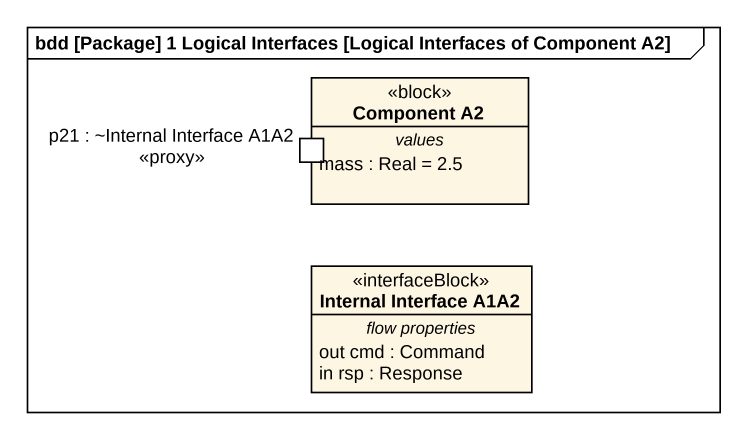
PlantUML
@startuml
mainframe bdd [Package] 1 Logical Interfaces [Logical Interfaces of Component A2]
hide circle
hide empty members
class "Component A2" as Component_A2 <<block>> {
  -- values --
  mass : Real = 2.5
  -- ports --
  p21 : ~Internal Interface A1A2 <<proxy>>
}
class "Internal Interface A1A2" as Internal_Interface_A1A2 <<interfaceBlock>> {
  -- flow properties --
  out cmd : Command
  in rsp : Response
}
@enduml
